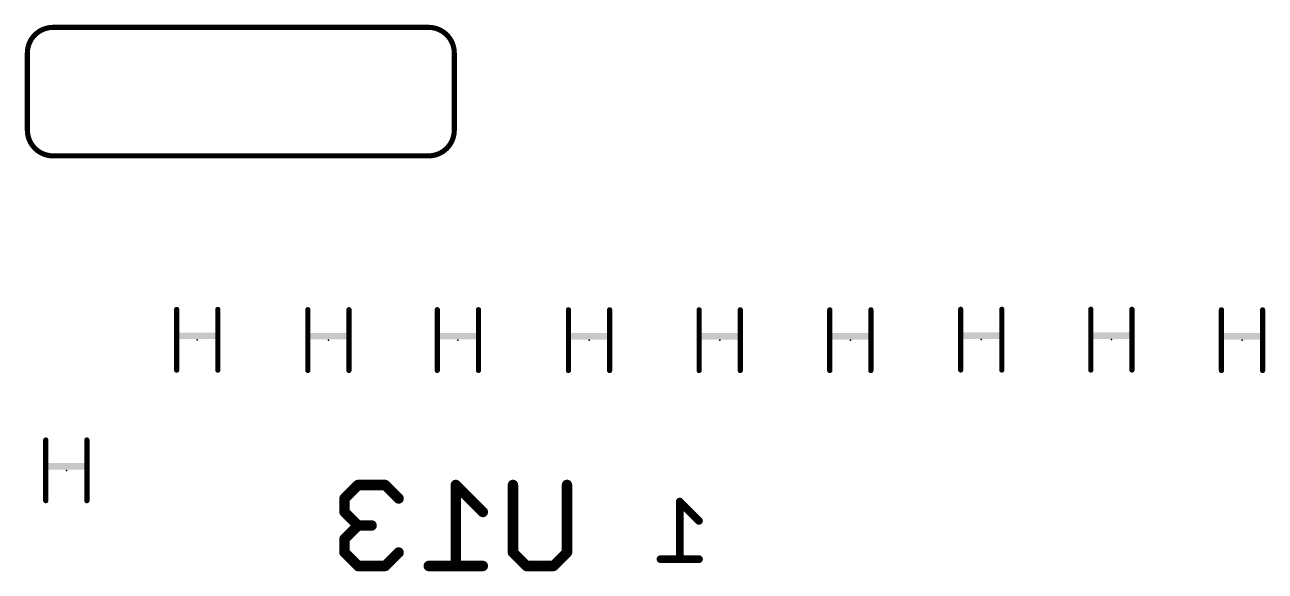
# Model space of a CAD drawing. Extents: x -84 to 55, y -33 to 162.
# Drawn here: x -26.21 to -2.09, y 136.73 to 147.36 of the extents above; entities that cross this region are included whole.
import ezdxf

# ---------------------------------------------------------------- set-up
doc = ezdxf.new("R2010")
doc.units = 0
for name, color, linetype in [('20', 7, 'CONTINUOUS'), ('22', 6, 'CONTINUOUS'), ('24', 7, 'CONTINUOUS')]:
    doc.layers.add(name, color=color, linetype=linetype)

# ---------------------------------------------------------------- blocks, each defined once
blk = doc.blocks.new('RECT')
blk.add_solid([(-0.5, -0.5), (0.5, -0.5), (-0.5, 0.5), (0.5, 0.5)])

msp = doc.modelspace()

# ---------------------------------------------------------------- linework, layer by layer
at = {"layer": '20'}
for points, const_width in [([(-25.66, 147.31, 0.4142), (-26.16, 146.81)], 0.1), ([(-25.66, 147.335, 1), (-25.66, 147.285)], 0.05), ([(-25.66, 147.285, 1), (-25.66, 147.335)], 0.05), ([(-17.86, 146.81, 0.4142), (-18.36, 147.31)], 0.1), ([(-18.36, 147.335, 1), (-18.36, 147.285)], 0.05), ([(-18.36, 147.285, 1), (-18.36, 147.335)], 0.05), ([(-26.135, 146.81, 1), (-26.185, 146.81)], 0.05), ([(-26.185, 146.81, 1), (-26.135, 146.81)], 0.05), ([(-17.835, 146.81, 1), (-17.885, 146.81)], 0.05), ([(-17.885, 146.81, 1), (-17.835, 146.81)], 0.05), ([(-26.16, 145.31, 0.4142), (-25.66, 144.81)], 0.1), ([(-26.135, 145.31, 1), (-26.185, 145.31)], 0.05), ([(-26.185, 145.31, 1), (-26.135, 145.31)], 0.05), ([(-18.36, 144.81, 0.4142), (-17.86, 145.31)], 0.1), ([(-17.835, 145.31, 1), (-17.885, 145.31)], 0.05), ([(-17.885, 145.31, 1), (-17.835, 145.31)], 0.05), ([(-25.66, 144.835, 1), (-25.66, 144.785)], 0.05), ([(-25.66, 144.785, 1), (-25.66, 144.835)], 0.05), ([(-18.36, 144.835, 1), (-18.36, 144.785)], 0.05), ([(-18.36, 144.785, 1), (-18.36, 144.835)], 0.05)]:
    msp.add_lwpolyline(points, format="xyb", dxfattribs=dict(at, const_width=const_width))
at = {"layer": '20', "const_width": 0.1}
for points in [[(-25.66, 147.31), (-18.36, 147.31)], [(-26.16, 145.31), (-26.16, 146.81)], [(-17.86, 146.81), (-17.86, 145.31)], [(-18.36, 144.81), (-25.66, 144.81)]]:
    msp.add_lwpolyline(points, dxfattribs=at)
at = {"layer": '22'}
for points, const_width in [([(-23.2575, 141.8216), (-23.2575, 140.6416)], 0.1016), ([(-22.4575, 140.6416), (-22.4575, 141.8216)], 0.1016), ([(-20.7073, 141.8165), (-20.7073, 140.6365)], 0.1016), ([(-19.9073, 140.6365), (-19.9073, 141.8165)], 0.1016), ([(-18.1902, 141.8165), (-18.1902, 140.6365)], 0.1016), ([(-17.3902, 140.6365), (-17.3902, 141.8165)], 0.1016), ([(-15.64, 141.814), (-15.64, 140.634)], 0.1016), ([(-14.84, 140.634), (-14.84, 141.814)], 0.1016), ([(-13.1, 141.814), (-13.1, 140.634)], 0.1016), ([(-12.3, 140.634), (-12.3, 141.814)], 0.1016), ([(-10.56, 141.814), (-10.56, 140.634)], 0.1016), ([(-9.76, 140.634), (-9.76, 141.814)], 0.1016), ([(-8.0149, 141.8242), (-8.0149, 140.6442)], 0.1016), ([(-7.2149, 140.6442), (-7.2149, 141.8242)], 0.1016), ([(-5.4851, 141.8242), (-5.4851, 140.6442)], 0.1016), ([(-4.6851, 140.6442), (-4.6851, 141.8242)], 0.1016), ([(-2.9451, 141.814), (-2.9451, 140.634)], 0.1016), ([(-2.1451, 140.634), (-2.1451, 141.814)], 0.1016), ([(-25.8025, 139.2816), (-25.8025, 138.1016)], 0.1016), ([(-25.0025, 138.1016), (-25.0025, 139.2816)], 0.1016), ([(-19.731, 138.4067), (-19.9937, 138.1441)], 0.2032), ([(-19.2056, 138.4067), (-19.731, 138.4067)], 0.2032), ([(-18.9429, 138.1441), (-19.2056, 138.4067)], 0.2032), ([(-17.3058, 137.8814), (-17.8311, 138.4067)], 0.2032), ([(-17.8311, 138.4067), (-17.8311, 136.8306)], 0.2032), ([(-16.7194, 137.0933), (-16.7194, 138.4067)], 0.2032), ([(-15.6686, 138.4067), (-15.6686, 137.0933)], 0.2032), ([(-19.9937, 138.1441), (-19.9937, 137.8814)], 0.2032), ([(-19.9937, 137.8814), (-19.731, 137.6187)], 0.2032), ([(-13.1032, 137.7091), (-13.4761, 138.082)], 0.1524), ([(-13.4761, 138.082), (-13.4761, 136.9634)], 0.1524), ([(-19.731, 137.6187), (-19.9937, 137.356)], 0.2032), ([(-19.731, 137.6187), (-19.4683, 137.6187)], 0.2032), ([(-19.9937, 137.356), (-19.9937, 137.0933)], 0.2032), ([(-19.9937, 137.0933), (-19.731, 136.8306)], 0.2032), ([(-19.2056, 136.8306), (-18.9429, 137.0933)], 0.2032), ([(-16.4567, 136.8306), (-16.7194, 137.0933)], 0.2032), ([(-15.6686, 137.0933), (-15.9313, 136.8306)], 0.2032), ([(-13.1032, 136.9634), (-13.8489, 136.9634)], 0.1524), ([(-19.731, 136.8306), (-19.2056, 136.8306)], 0.2032), ([(-17.3058, 136.8306), (-18.3565, 136.8306)], 0.2032), ([(-15.9313, 136.8306), (-16.4567, 136.8306)], 0.2032)]:
    msp.add_lwpolyline(points, dxfattribs=dict(at, const_width=const_width))
for points, const_width in [([(-23.2321, 141.8216, 1), (-23.2829, 141.8216)], 0.0508), ([(-22.4321, 141.8216, 1), (-22.4829, 141.8216)], 0.0508), ([(-20.6819, 141.8165, 1), (-20.7327, 141.8165)], 0.0508), ([(-19.8819, 141.8165, 1), (-19.9327, 141.8165)], 0.0508), ([(-18.1648, 141.8165, 1), (-18.2156, 141.8165)], 0.0508), ([(-17.3648, 141.8165, 1), (-17.4156, 141.8165)], 0.0508), ([(-15.6146, 141.814, 1), (-15.6654, 141.814)], 0.0508), ([(-14.8146, 141.814, 1), (-14.8654, 141.814)], 0.0508), ([(-13.0746, 141.814, 1), (-13.1254, 141.814)], 0.0508), ([(-12.2746, 141.814, 1), (-12.3254, 141.814)], 0.0508), ([(-10.5346, 141.814, 1), (-10.5854, 141.814)], 0.0508), ([(-9.7346, 141.814, 1), (-9.7854, 141.814)], 0.0508), ([(-7.9895, 141.8242, 1), (-8.0403, 141.8242)], 0.0508), ([(-7.1895, 141.8242, 1), (-7.2403, 141.8242)], 0.0508), ([(-5.4597, 141.8242, 1), (-5.5105, 141.8242)], 0.0508), ([(-4.6597, 141.8242, 1), (-4.7105, 141.8242)], 0.0508), ([(-2.9197, 141.814, 1), (-2.9705, 141.814)], 0.0508), ([(-2.1197, 141.814, 1), (-2.1705, 141.814)], 0.0508), ([(-23.2829, 140.6416, 1), (-23.2321, 140.6416)], 0.0508), ([(-22.4829, 140.6416, 1), (-22.4321, 140.6416)], 0.0508), ([(-20.7327, 140.6365, 1), (-20.6819, 140.6365)], 0.0508), ([(-19.9327, 140.6365, 1), (-19.8819, 140.6365)], 0.0508), ([(-18.2156, 140.6365, 1), (-18.1648, 140.6365)], 0.0508), ([(-17.4156, 140.6365, 1), (-17.3648, 140.6365)], 0.0508), ([(-15.6654, 140.634, 1), (-15.6146, 140.634)], 0.0508), ([(-14.8654, 140.634, 1), (-14.8146, 140.634)], 0.0508), ([(-13.1254, 140.634, 1), (-13.0746, 140.634)], 0.0508), ([(-12.3254, 140.634, 1), (-12.2746, 140.634)], 0.0508), ([(-10.5854, 140.634, 1), (-10.5346, 140.634)], 0.0508), ([(-9.7854, 140.634, 1), (-9.7346, 140.634)], 0.0508), ([(-8.0403, 140.6442, 1), (-7.9895, 140.6442)], 0.0508), ([(-7.2403, 140.6442, 1), (-7.1895, 140.6442)], 0.0508), ([(-5.5105, 140.6442, 1), (-5.4597, 140.6442)], 0.0508), ([(-4.7105, 140.6442, 1), (-4.6597, 140.6442)], 0.0508), ([(-2.9705, 140.634, 1), (-2.9197, 140.634)], 0.0508), ([(-2.1705, 140.634, 1), (-2.1197, 140.634)], 0.0508), ([(-25.7771, 139.2816, 1), (-25.8279, 139.2816)], 0.0508), ([(-24.9771, 139.2816, 1), (-25.0279, 139.2816)], 0.0508), ([(-19.731, 138.4575, 1), (-19.731, 138.3559)], 0.1016), ([(-19.6951, 138.3708, 1), (-19.7669, 138.4427)], 0.1016), ([(-19.1697, 138.4427, 1), (-19.2415, 138.3708)], 0.1016), ([(-19.2056, 138.3559, 1), (-19.2056, 138.4575)], 0.1016), ([(-17.7952, 138.4427, 1), (-17.8671, 138.3708)], 0.1016), ([(-17.7803, 138.4067, 1), (-17.8819, 138.4067)], 0.1016), ([(-16.6686, 138.4067, 1), (-16.7702, 138.4067)], 0.1016), ([(-15.6178, 138.4067, 1), (-15.7194, 138.4067)], 0.1016), ([(-19.9429, 138.1441, 1), (-20.0445, 138.1441)], 0.1016), ([(-20.0296, 138.18, 1), (-19.9578, 138.1081)], 0.1016), ([(-18.9788, 138.1081, 1), (-18.907, 138.18)], 0.1016), ([(-25.8279, 138.1016, 1), (-25.7771, 138.1016)], 0.0508), ([(-25.0279, 138.1016, 1), (-24.9771, 138.1016)], 0.0508), ([(-19.9578, 137.9173, 1), (-20.0296, 137.8454)], 0.1016), ([(-17.3417, 137.8454, 1), (-17.2698, 137.9173)], 0.1016), ([(-13.4491, 138.1089, 1), (-13.503, 138.055)], 0.0762), ([(-13.438, 138.082, 1), (-13.5142, 138.082)], 0.0762), ([(-20.0445, 137.8814, 1), (-19.9429, 137.8814)], 0.1016), ([(-19.731, 137.6695, 1), (-19.731, 137.5679)], 0.1016), ([(-19.6951, 137.5828, 1), (-19.7669, 137.6546)], 0.1016), ([(-19.7669, 137.5828, 1), (-19.6951, 137.6546)], 0.1016), ([(-19.4683, 137.5679, 1), (-19.4683, 137.6695)], 0.1016), ([(-13.1301, 137.6822, 1), (-13.0763, 137.736)], 0.0762), ([(-19.9429, 137.356, 1), (-20.0445, 137.356)], 0.1016), ([(-20.0296, 137.3919, 1), (-19.9578, 137.3201)], 0.1016), ([(-19.9578, 137.1292, 1), (-20.0296, 137.0574)], 0.1016), ([(-20.0445, 137.0933, 1), (-19.9429, 137.0933)], 0.1016), ([(-18.907, 137.0574, 1), (-18.9788, 137.1292)], 0.1016), ([(-16.6834, 137.1292, 1), (-16.7553, 137.0574)], 0.1016), ([(-16.7702, 137.0933, 1), (-16.6686, 137.0933)], 0.1016), ([(-15.7194, 137.0933, 1), (-15.6178, 137.0933)], 0.1016), ([(-15.6327, 137.0574, 1), (-15.7045, 137.1292)], 0.1016), ([(-13.8489, 137.0015, 1), (-13.8489, 136.9253)], 0.0762), ([(-13.5142, 136.9634, 1), (-13.438, 136.9634)], 0.0762), ([(-13.1032, 136.9253, 1), (-13.1032, 137.0015)], 0.0762), ([(-19.731, 136.8814, 1), (-19.731, 136.7798)], 0.1016), ([(-19.7669, 136.7947, 1), (-19.6951, 136.8665)], 0.1016), ([(-19.2415, 136.8665, 1), (-19.1697, 136.7947)], 0.1016), ([(-19.2056, 136.7798, 1), (-19.2056, 136.8814)], 0.1016), ([(-18.3565, 136.8814, 1), (-18.3565, 136.7798)], 0.1016), ([(-17.8819, 136.8306, 1), (-17.7803, 136.8306)], 0.1016), ([(-17.3058, 136.7798, 1), (-17.3058, 136.8814)], 0.1016), ([(-16.4567, 136.8814, 1), (-16.4567, 136.7798)], 0.1016), ([(-16.4926, 136.7947, 1), (-16.4208, 136.8665)], 0.1016), ([(-15.9672, 136.8665, 1), (-15.8954, 136.7947)], 0.1016), ([(-15.9313, 136.7798, 1), (-15.9313, 136.8814)], 0.1016)]:
    msp.add_lwpolyline(points, format="xyb", dxfattribs=dict(at, const_width=const_width))
at = {"layer": '24'}
for p in [(-22.8575, 141.2316), (-20.3073, 141.2265), (-17.7902, 141.2265), (-15.24, 141.224), (-12.7, 141.224), (-10.16, 141.224), (-7.6149, 141.2342), (-5.0851, 141.2342), (-2.5451, 141.224), (-25.4025, 138.6916)]:
    msp.add_point(p, dxfattribs=at)

# ---------------------------------------------------------------- block references
at = {"layer": '22', "xscale": 0.127, "yscale": 0.7747, "rotation": 270}
for p in [(-22.8511, 141.3078), (-20.301, 141.3027), (-17.7838, 141.3027), (-15.2337, 141.3002), (-12.6936, 141.3002), (-10.1537, 141.3002), (-7.6086, 141.3104), (-5.0787, 141.3104), (-2.5387, 141.3002), (-25.3962, 138.7678)]:
    msp.add_blockref('RECT', p, dxfattribs=at)

doc.saveas('drawing.dxf')
